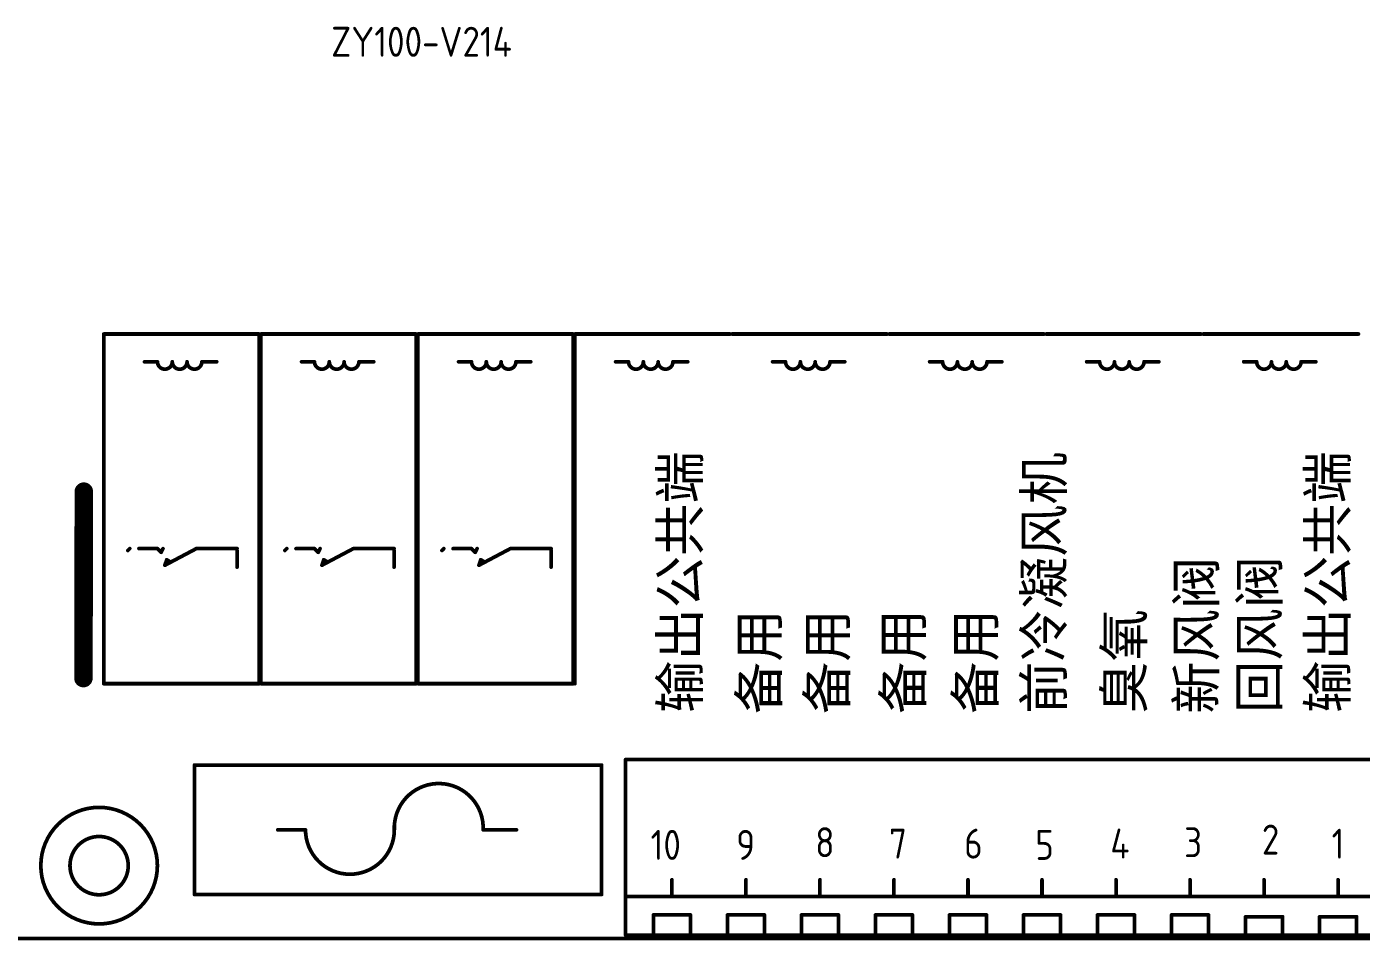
# Model space of a CAD drawing. Extents: x -87154 to -63886, y -546563 to -518689.
# Drawn here: x -71871 to -66552, y -528800 to -525157 of the extents above; entities that cross this region are included whole.
import ezdxf

# ---------------------------------------------------------------- set-up
doc = ezdxf.new("R2010")
doc.units = 0
doc.header["$LTSCALE"] = 1000
doc.header["$MEASUREMENT"] = 0
doc.linetypes.add('ACAD_ISO07W100', pattern=[3, 0, -3])
for name, color, linetype in [('BOTTOMSOLDER', 250, 'Continuous'), ('KEEPOUTLAYER', 250, 'Continuous'), ('MECHANICAL1', 251, 'Continuous'), ('TOPOVERLAY', 250, 'Continuous')]:
    doc.layers.add(name, color=color, linetype=linetype)
doc.styles.get("Standard").update_dxf_attribs({"font": 'gbenor.shx', "bigfont": 'gbcbig.shx'})
doc.styles.add('宋体', font='', dxfattribs={"width": 0.8})
doc.styles.get('宋体').set_extended_font_data('SimSun')

msp = doc.modelspace()

# ---------------------------------------------------------------- linework, layer by layer
at = {"layer": 'BOTTOMSOLDER', "color": 0, "linetype": 'Continuous'}
msp.add_line((-69271.6, -528792.3), (-69271.6, -528792.3), dxfattribs=at)
msp.add_line((-69271.6, -528792.3), (-69271.6, -528792.3), dxfattribs=at)
msp.add_line((-69271.6, -528792.3), (-69271.6, -528792.3), dxfattribs=at)
msp.add_line((-69271.6, -528792.3), (-69271.6, -528792.3), dxfattribs=at)
msp.add_line((-69271.6, -528792.3), (-69271.6, -528792.3), dxfattribs=at)
at = {"layer": 'KEEPOUTLAYER', "color": 0}
for points, const_width in [([(-71350.5, -528502, 1), (-71815.1, -528502, 1)], 14.8), ([(-71818.8, -528502, 1), (-71811.5, -528502, 1)], 7.38), ([(-71354.2, -528502, 1), (-71346.8, -528502, 1)], 7.38)]:
    msp.add_lwpolyline(points, format="xyb", close=True, dxfattribs=dict(at, const_width=const_width))
at = {"layer": 'KEEPOUTLAYER', "color": 0, "const_width": 14.8}
msp.add_lwpolyline([(-81084.5, -528792.3), (-64125.6, -528792.3)], dxfattribs=at)
at = {"layer": 'MECHANICAL1', "color": 0, "const_width": 73.8}
msp.add_lwpolyline([(-71645.2, -527754.3), (-71643.7, -527010.8)], dxfattribs=at)
at = {"layer": 'MECHANICAL1', "color": 0}
for points, const_width in [([(-71662.2, -527010.8, 1), (-71625.3, -527010.8, 1)], 36.9), ([(-71663.7, -527754.3, 1), (-71626.8, -527754.3, 1)], 36.9), ([(-71466.7, -528502, 1), (-71699, -528502, 1)], 14.8), ([(-71702.7, -528502, 1), (-71695.3, -528502, 1)], 7.38), ([(-71470.4, -528502, 1), (-71463, -528502, 1)], 7.38)]:
    msp.add_lwpolyline(points, format="xyb", close=True, dxfattribs=dict(at, const_width=const_width))
at = {"layer": 'TOPOVERLAY', "color": 0, "const_width": 7.38}
for points in [[(-71567.8, -526382.4, 1), (-71560.4, -526382.4, 1)], [(-71567.8, -526382.4, 1), (-71560.4, -526382.4, 1)], [(-70948.2, -526382.4, 1), (-70940.8, -526382.4, 1)], [(-70948.2, -526382.4, 1), (-70940.8, -526382.4, 1)], [(-70941.9, -526382.4, 1), (-70934.5, -526382.4, 1)], [(-70941.9, -526382.4, 1), (-70934.5, -526382.4, 1)], [(-70322.3, -526382.4, 1), (-70314.9, -526382.4, 1)], [(-70322.3, -526382.4, 1), (-70314.9, -526382.4, 1)], [(-70316, -526382.4, 1), (-70308.6, -526382.4, 1)], [(-70316, -526382.4, 1), (-70308.6, -526382.4, 1)], [(-69696.4, -526382.4, 1), (-69689, -526382.4, 1)], [(-69696.4, -526382.4, 1), (-69689, -526382.4, 1)], [(-69690.1, -526382.4, 1), (-69682.7, -526382.4, 1)], [(-69690.1, -526382.4, 1), (-69682.7, -526382.4, 1)], [(-69070.5, -526382.4, 1), (-69063.1, -526382.4, 1)], [(-69070.5, -526382.4, 1), (-69063.1, -526382.4, 1)], [(-69064.2, -526382.4, 1), (-69056.8, -526382.4, 1)], [(-69064.2, -526382.4, 1), (-69056.8, -526382.4, 1)], [(-68444.6, -526382.4, 1), (-68437.2, -526382.4, 1)], [(-68444.6, -526382.4, 1), (-68437.2, -526382.4, 1)], [(-68438.3, -526382.4, 1), (-68430.9, -526382.4, 1)], [(-68438.3, -526382.4, 1), (-68430.9, -526382.4, 1)], [(-67818.7, -526382.4, 1), (-67811.3, -526382.4, 1)], [(-67818.7, -526382.4, 1), (-67811.3, -526382.4, 1)], [(-67812.4, -526382.4, 1), (-67805, -526382.4, 1)], [(-67812.4, -526382.4, 1), (-67805, -526382.4, 1)], [(-67192.8, -526382.4, 1), (-67185.4, -526382.4, 1)], [(-67192.8, -526382.4, 1), (-67185.4, -526382.4, 1)], [(-67186.5, -526382.4, 1), (-67179.1, -526382.4, 1)], [(-67186.5, -526382.4, 1), (-67179.1, -526382.4, 1)], [(-66566.9, -526382.4, 1), (-66559.5, -526382.4, 1)], [(-66566.9, -526382.4, 1), (-66559.5, -526382.4, 1)], [(-71405.5, -526493.1, 1), (-71398.1, -526493.1, 1)], [(-71353.9, -526493.1, 1), (-71346.5, -526493.1, 1)], [(-71353.9, -526493.1, 1), (-71346.5, -526493.1, 1)], [(-71294.9, -526493.1, 1), (-71287.5, -526493.1, 1)], [(-71294.9, -526493.1, 1), (-71287.5, -526493.1, 1)], [(-71235.9, -526493.1, 1), (-71228.5, -526493.1, 1)], [(-71235.9, -526493.1, 1), (-71228.5, -526493.1, 1)], [(-71176.8, -526493.1, 1), (-71169.5, -526493.1, 1)], [(-71176.8, -526493.1, 1), (-71169.5, -526493.1, 1)], [(-71117.8, -526493.1, 1), (-71110.5, -526493.1, 1)], [(-70779.6, -526493.1, 1), (-70772.2, -526493.1, 1)], [(-70728, -526493.1, 1), (-70720.6, -526493.1, 1)], [(-70728, -526493.1, 1), (-70720.6, -526493.1, 1)], [(-70669, -526493.1, 1), (-70661.6, -526493.1, 1)], [(-70669, -526493.1, 1), (-70661.6, -526493.1, 1)], [(-70610, -526493.1, 1), (-70602.6, -526493.1, 1)], [(-70610, -526493.1, 1), (-70602.6, -526493.1, 1)], [(-70550.9, -526493.1, 1), (-70543.6, -526493.1, 1)], [(-70550.9, -526493.1, 1), (-70543.6, -526493.1, 1)], [(-70491.9, -526493.1, 1), (-70484.6, -526493.1, 1)], [(-70153.7, -526493.1, 1), (-70146.3, -526493.1, 1)], [(-70102.1, -526493.1, 1), (-70094.7, -526493.1, 1)], [(-70102.1, -526493.1, 1), (-70094.7, -526493.1, 1)], [(-70043.1, -526493.1, 1), (-70035.7, -526493.1, 1)], [(-70043.1, -526493.1, 1), (-70035.7, -526493.1, 1)], [(-69984.1, -526493.1, 1), (-69976.7, -526493.1, 1)], [(-69984.1, -526493.1, 1), (-69976.7, -526493.1, 1)], [(-69925, -526493.1, 1), (-69917.7, -526493.1, 1)], [(-69925, -526493.1, 1), (-69917.7, -526493.1, 1)], [(-69866, -526493.1, 1), (-69858.7, -526493.1, 1)], [(-69527.8, -526493.1, 1), (-69520.4, -526493.1, 1)], [(-69476.2, -526493.1, 1), (-69468.8, -526493.1, 1)], [(-69476.2, -526493.1, 1), (-69468.8, -526493.1, 1)], [(-69417.2, -526493.1, 1), (-69409.8, -526493.1, 1)], [(-69417.2, -526493.1, 1), (-69409.8, -526493.1, 1)], [(-69358.1, -526493.1, 1), (-69350.8, -526493.1, 1)], [(-69358.1, -526493.1, 1), (-69350.8, -526493.1, 1)], [(-69299.1, -526493.1, 1), (-69291.8, -526493.1, 1)], [(-69299.1, -526493.1, 1), (-69291.8, -526493.1, 1)], [(-69240.1, -526493.1, 1), (-69232.8, -526493.1, 1)], [(-68901.9, -526493.1, 1), (-68894.5, -526493.1, 1)], [(-68850.3, -526493.1, 1), (-68842.9, -526493.1, 1)], [(-68850.3, -526493.1, 1), (-68842.9, -526493.1, 1)], [(-68791.3, -526493.1, 1), (-68783.9, -526493.1, 1)], [(-68791.3, -526493.1, 1), (-68783.9, -526493.1, 1)], [(-68732.2, -526493.1, 1), (-68724.9, -526493.1, 1)], [(-68732.2, -526493.1, 1), (-68724.9, -526493.1, 1)], [(-68673.2, -526493.1, 1), (-68665.9, -526493.1, 1)], [(-68673.2, -526493.1, 1), (-68665.9, -526493.1, 1)], [(-68614.2, -526493.1, 1), (-68606.9, -526493.1, 1)], [(-68276, -526493.1, 1), (-68268.6, -526493.1, 1)], [(-68224.4, -526493.1, 1), (-68217, -526493.1, 1)], [(-68224.4, -526493.1, 1), (-68217, -526493.1, 1)], [(-68165.3, -526493.1, 1), (-68158, -526493.1, 1)], [(-68165.3, -526493.1, 1), (-68158, -526493.1, 1)], [(-68106.3, -526493.1, 1), (-68099, -526493.1, 1)], [(-68106.3, -526493.1, 1), (-68099, -526493.1, 1)], [(-68047.3, -526493.1, 1), (-68040, -526493.1, 1)], [(-68047.3, -526493.1, 1), (-68040, -526493.1, 1)], [(-67988.3, -526493.1, 1), (-67980.9, -526493.1, 1)], [(-67650.1, -526493.1, 1), (-67642.7, -526493.1, 1)], [(-67598.5, -526493.1, 1), (-67591.1, -526493.1, 1)], [(-67598.5, -526493.1, 1), (-67591.1, -526493.1, 1)], [(-67539.4, -526493.1, 1), (-67532.1, -526493.1, 1)], [(-67539.4, -526493.1, 1), (-67532.1, -526493.1, 1)], [(-67480.4, -526493.1, 1), (-67473.1, -526493.1, 1)], [(-67480.4, -526493.1, 1), (-67473.1, -526493.1, 1)], [(-67421.4, -526493.1, 1), (-67414.1, -526493.1, 1)], [(-67421.4, -526493.1, 1), (-67414.1, -526493.1, 1)], [(-67362.4, -526493.1, 1), (-67355, -526493.1, 1)], [(-67024.2, -526493.1, 1), (-67016.8, -526493.1, 1)], [(-66972.5, -526493.1, 1), (-66965.2, -526493.1, 1)], [(-66972.5, -526493.1, 1), (-66965.2, -526493.1, 1)], [(-66913.5, -526493.1, 1), (-66906.2, -526493.1, 1)], [(-66913.5, -526493.1, 1), (-66906.2, -526493.1, 1)], [(-66854.5, -526493.1, 1), (-66847.2, -526493.1, 1)], [(-66854.5, -526493.1, 1), (-66847.2, -526493.1, 1)], [(-66795.5, -526493.1, 1), (-66788.2, -526493.1, 1)], [(-66795.5, -526493.1, 1), (-66788.2, -526493.1, 1)], [(-66736.5, -526493.1, 1), (-66729.1, -526493.1, 1)], [(-71464.5, -527238, 1), (-71457.1, -527238, 1)], [(-71427.6, -527238, 1), (-71420.3, -527238, 1)], [(-71353.9, -527238, 1), (-71346.5, -527238, 1)], [(-71353.9, -527238, 1), (-71346.5, -527238, 1)], [(-71331.7, -527238, 1), (-71324.4, -527238, 1)], [(-71199, -527238, 1), (-71191.6, -527238, 1)], [(-71199, -527238, 1), (-71191.6, -527238, 1)], [(-71036.7, -527238, 1), (-71029.3, -527238, 1)], [(-70838.6, -527238, 1), (-70831.2, -527238, 1)], [(-70801.7, -527238, 1), (-70794.4, -527238, 1)], [(-70728, -527238, 1), (-70720.6, -527238, 1)], [(-70728, -527238, 1), (-70720.6, -527238, 1)], [(-70705.8, -527238, 1), (-70698.5, -527238, 1)], [(-70573.1, -527238, 1), (-70565.7, -527238, 1)], [(-70573.1, -527238, 1), (-70565.7, -527238, 1)], [(-70410.8, -527238, 1), (-70403.4, -527238, 1)], [(-70212.7, -527238, 1), (-70205.3, -527238, 1)], [(-70175.8, -527238, 1), (-70168.4, -527238, 1)], [(-70102.1, -527238, 1), (-70094.7, -527238, 1)], [(-70102.1, -527238, 1), (-70094.7, -527238, 1)], [(-70079.9, -527238, 1), (-70072.6, -527238, 1)], [(-69947.2, -527238, 1), (-69939.8, -527238, 1)], [(-69947.2, -527238, 1), (-69939.8, -527238, 1)], [(-69784.9, -527238, 1), (-69777.5, -527238, 1)], [(-71471.9, -527245.4, 1), (-71464.5, -527245.4, 1)], [(-71339.1, -527252.8, 1), (-71331.7, -527252.8, 1)], [(-71339.1, -527252.8, 1), (-71331.7, -527252.8, 1)], [(-71317, -527282.3, 1), (-71309.6, -527282.3, 1)], [(-71317, -527282.3, 1), (-71309.6, -527282.3, 1)], [(-71300.9, -527292, 1), (-71293.6, -527292, 1)], [(-71036.7, -527245.4, 1), (-71029.3, -527245.4, 1)], [(-70846, -527245.4, 1), (-70838.6, -527245.4, 1)], [(-70713.2, -527252.8, 1), (-70705.8, -527252.8, 1)], [(-70713.2, -527252.8, 1), (-70705.8, -527252.8, 1)], [(-70691.1, -527282.3, 1), (-70683.7, -527282.3, 1)], [(-70691.1, -527282.3, 1), (-70683.7, -527282.3, 1)], [(-70675, -527292, 1), (-70667.7, -527292, 1)], [(-70410.8, -527245.4, 1), (-70403.4, -527245.4, 1)], [(-70220.1, -527245.4, 1), (-70212.7, -527245.4, 1)], [(-70087.3, -527252.8, 1), (-70079.9, -527252.8, 1)], [(-70087.3, -527252.8, 1), (-70079.9, -527252.8, 1)], [(-70065.2, -527282.3, 1), (-70057.8, -527282.3, 1)], [(-70065.2, -527282.3, 1), (-70057.8, -527282.3, 1)], [(-70049.1, -527292, 1), (-70041.8, -527292, 1)], [(-69784.9, -527245.4, 1), (-69777.5, -527245.4, 1)], [(-71324.4, -527304.4, 1), (-71317, -527304.4, 1)], [(-71324.4, -527304.4, 1), (-71317, -527304.4, 1)], [(-71036.7, -527311.8, 1), (-71029.3, -527311.8, 1)], [(-70698.5, -527304.4, 1), (-70691.1, -527304.4, 1)], [(-70698.5, -527304.4, 1), (-70691.1, -527304.4, 1)], [(-70410.8, -527311.8, 1), (-70403.4, -527311.8, 1)], [(-70072.6, -527304.4, 1), (-70065.2, -527304.4, 1)], [(-70072.6, -527304.4, 1), (-70065.2, -527304.4, 1)], [(-69784.9, -527311.8, 1), (-69777.5, -527311.8, 1)], [(-71567.8, -527776.5, 1), (-71560.4, -527776.5, 1)], [(-71567.8, -527776.5, 1), (-71560.4, -527776.5, 1)], [(-70948.2, -527776.5, 1), (-70940.8, -527776.5, 1)], [(-70948.2, -527776.5, 1), (-70940.8, -527776.5, 1)], [(-70941.9, -527776.5, 1), (-70934.5, -527776.5, 1)], [(-70941.9, -527776.5, 1), (-70934.5, -527776.5, 1)], [(-70322.3, -527776.5, 1), (-70314.9, -527776.5, 1)], [(-70322.3, -527776.5, 1), (-70314.9, -527776.5, 1)], [(-70316, -527776.5, 1), (-70308.6, -527776.5, 1)], [(-70316, -527776.5, 1), (-70308.6, -527776.5, 1)], [(-69696.4, -527776.5, 1), (-69689, -527776.5, 1)], [(-69696.4, -527776.5, 1), (-69689, -527776.5, 1)], [(-69690.1, -527776.5, 1), (-69682.7, -527776.5, 1)], [(-69690.1, -527776.5, 1), (-69682.7, -527776.5, 1)], [(-69487.8, -528078.9, 1), (-69480.4, -528078.9, 1)], [(-69487.8, -528078.9, 1), (-69480.4, -528078.9, 1)], [(-71206.4, -528101, 1), (-71199, -528101, 1)], [(-71206.4, -528101, 1), (-71199, -528101, 1)], [(-69583.6, -528101, 1), (-69576.3, -528101, 1)], [(-69583.6, -528101, 1), (-69576.3, -528101, 1)], [(-70874.4, -528359.2, 1), (-70867.1, -528359.2, 1)], [(-70763.8, -528359.2, 1), (-70756.4, -528359.2, 1)], [(-70763.8, -528359.2, 1), (-70756.4, -528359.2, 1)], [(-70409.7, -528359.2, 1), (-70402.4, -528359.2, 1)], [(-70409.7, -528359.2, 1), (-70402.4, -528359.2, 1)], [(-70055.7, -528359.2, 1), (-70048.3, -528359.2, 1)], [(-70055.7, -528359.2, 1), (-70048.3, -528359.2, 1)], [(-69922.9, -528359.2, 1), (-69915.6, -528359.2, 1)], [(-69303.4, -528558.3, 1), (-69296, -528558.3, 1)], [(-69008.3, -528558.3, 1), (-69000.9, -528558.3, 1)], [(-68713.3, -528558.3, 1), (-68705.9, -528558.3, 1)], [(-68418.2, -528558.3, 1), (-68410.9, -528558.3, 1)], [(-68123.2, -528558.3, 1), (-68115.8, -528558.3, 1)], [(-67828.2, -528558.3, 1), (-67820.8, -528558.3, 1)], [(-67533.1, -528558.3, 1), (-67525.7, -528558.3, 1)], [(-67238.1, -528558.3, 1), (-67230.7, -528558.3, 1)], [(-66943, -528558.3, 1), (-66935.7, -528558.3, 1)], [(-66648, -528558.3, 1), (-66640.6, -528558.3, 1)], [(-71206.4, -528617.3, 1), (-71199, -528617.3, 1)], [(-71206.4, -528617.3, 1), (-71199, -528617.3, 1)], [(-69583.6, -528617.3, 1), (-69576.3, -528617.3, 1)], [(-69583.6, -528617.3, 1), (-69576.3, -528617.3, 1)], [(-69487.8, -528624.7, 1), (-69480.4, -528624.7, 1)], [(-69303.4, -528624.7, 1), (-69296, -528624.7, 1)], [(-69008.3, -528624.7, 1), (-69000.9, -528624.7, 1)], [(-68713.3, -528624.7, 1), (-68705.9, -528624.7, 1)], [(-68418.2, -528624.7, 1), (-68410.9, -528624.7, 1)], [(-68123.2, -528624.7, 1), (-68115.8, -528624.7, 1)], [(-67828.2, -528624.7, 1), (-67820.8, -528624.7, 1)], [(-67717.5, -528624.7, 1), (-67710.1, -528624.7, 1)], [(-67643.8, -528624.7, 1), (-67636.4, -528624.7, 1)], [(-67533.1, -528624.7, 1), (-67525.7, -528624.7, 1)], [(-67238.1, -528624.7, 1), (-67230.7, -528624.7, 1)], [(-66943, -528624.7, 1), (-66935.7, -528624.7, 1)], [(-66648, -528624.7, 1), (-66640.6, -528624.7, 1)], [(-69377.1, -528698.5, 1), (-69369.7, -528698.5, 1)], [(-69377.1, -528698.5, 1), (-69369.7, -528698.5, 1)], [(-69229.6, -528698.5, 1), (-69222.2, -528698.5, 1)], [(-69229.6, -528698.5, 1), (-69222.2, -528698.5, 1)], [(-69082.1, -528698.5, 1), (-69074.7, -528698.5, 1)], [(-69082.1, -528698.5, 1), (-69074.7, -528698.5, 1)], [(-68934.6, -528698.5, 1), (-68927.2, -528698.5, 1)], [(-68934.6, -528698.5, 1), (-68927.2, -528698.5, 1)], [(-68787, -528698.5, 1), (-68779.7, -528698.5, 1)], [(-68787, -528698.5, 1), (-68779.7, -528698.5, 1)], [(-68639.5, -528698.5, 1), (-68632.1, -528698.5, 1)], [(-68639.5, -528698.5, 1), (-68632.1, -528698.5, 1)], [(-68492, -528698.5, 1), (-68484.6, -528698.5, 1)], [(-68492, -528698.5, 1), (-68484.6, -528698.5, 1)], [(-68344.5, -528698.5, 1), (-68337.1, -528698.5, 1)], [(-68344.5, -528698.5, 1), (-68337.1, -528698.5, 1)], [(-68197, -528698.5, 1), (-68189.6, -528698.5, 1)], [(-68197, -528698.5, 1), (-68189.6, -528698.5, 1)], [(-68049.4, -528698.5, 1), (-68042.1, -528698.5, 1)], [(-68049.4, -528698.5, 1), (-68042.1, -528698.5, 1)], [(-67901.9, -528698.5, 1), (-67894.5, -528698.5, 1)], [(-67901.9, -528698.5, 1), (-67894.5, -528698.5, 1)], [(-67754.4, -528698.5, 1), (-67747, -528698.5, 1)], [(-67754.4, -528698.5, 1), (-67747, -528698.5, 1)], [(-67606.9, -528698.5, 1), (-67599.5, -528698.5, 1)], [(-67606.9, -528698.5, 1), (-67599.5, -528698.5, 1)], [(-67459.4, -528698.5, 1), (-67452, -528698.5, 1)], [(-67459.4, -528698.5, 1), (-67452, -528698.5, 1)], [(-67311.8, -528698.5, 1), (-67304.5, -528698.5, 1)], [(-67311.8, -528698.5, 1), (-67304.5, -528698.5, 1)], [(-67164.3, -528698.5, 1), (-67156.9, -528698.5, 1)], [(-67164.3, -528698.5, 1), (-67156.9, -528698.5, 1)], [(-67016.8, -528705.8, 1), (-67009.4, -528705.8, 1)], [(-67016.8, -528705.8, 1), (-67009.4, -528705.8, 1)], [(-66869.3, -528705.8, 1), (-66861.9, -528705.8, 1)], [(-66869.3, -528705.8, 1), (-66861.9, -528705.8, 1)], [(-66721.8, -528705.8, 1), (-66714.4, -528705.8, 1)], [(-66721.8, -528705.8, 1), (-66714.4, -528705.8, 1)], [(-66574.2, -528705.8, 1), (-66566.9, -528705.8, 1)], [(-66574.2, -528705.8, 1), (-66566.9, -528705.8, 1)], [(-69487.8, -528779.6, 1), (-69480.4, -528779.6, 1)], [(-69487.8, -528779.6, 1), (-69480.4, -528779.6, 1)], [(-69377.1, -528772.2, 1), (-69369.7, -528772.2, 1)], [(-69229.6, -528772.2, 1), (-69222.2, -528772.2, 1)], [(-69082.1, -528772.2, 1), (-69074.7, -528772.2, 1)], [(-68934.6, -528772.2, 1), (-68927.2, -528772.2, 1)], [(-68787, -528772.2, 1), (-68779.7, -528772.2, 1)], [(-68639.5, -528772.2, 1), (-68632.1, -528772.2, 1)], [(-68492, -528772.2, 1), (-68484.6, -528772.2, 1)], [(-68344.5, -528772.2, 1), (-68337.1, -528772.2, 1)], [(-68197, -528772.2, 1), (-68189.6, -528772.2, 1)], [(-68049.4, -528772.2, 1), (-68042.1, -528772.2, 1)], [(-67901.9, -528772.2, 1), (-67894.5, -528772.2, 1)], [(-67754.4, -528772.2, 1), (-67747, -528772.2, 1)], [(-67606.9, -528772.2, 1), (-67599.5, -528772.2, 1)], [(-67459.4, -528772.2, 1), (-67452, -528772.2, 1)], [(-67311.8, -528772.2, 1), (-67304.5, -528772.2, 1)], [(-67164.3, -528772.2, 1), (-67156.9, -528772.2, 1)], [(-67016.8, -528779.6, 1), (-67009.4, -528779.6, 1)], [(-66869.3, -528779.6, 1), (-66861.9, -528779.6, 1)], [(-66721.8, -528779.6, 1), (-66714.4, -528779.6, 1)], [(-66574.2, -528779.6, 1), (-66566.9, -528779.6, 1)]]:
    msp.add_lwpolyline(points, format="xyb", close=True, dxfattribs=at)
at = {"layer": 'TOPOVERLAY', "color": 0, "const_width": 14.8}
for points in [[(-71564.1, -526382.4), (-70944.5, -526382.4)], [(-71564.1, -527776.5), (-71564.1, -526382.4)], [(-70944.5, -527776.5), (-70944.5, -526382.4)], [(-70938.2, -527776.5), (-70938.2, -526382.4)], [(-70938.2, -526382.4), (-70318.6, -526382.4)], [(-70318.6, -527776.5), (-70318.6, -526382.4)], [(-70312.3, -526382.4), (-69692.7, -526382.4)], [(-70312.3, -527776.5), (-70312.3, -526382.4)], [(-69692.7, -527776.5), (-69692.7, -526382.4)], [(-69686.4, -527776.5), (-69686.4, -526382.4)], [(-69686.4, -526382.4), (-69066.8, -526382.4)], [(-69060.5, -526382.4), (-68440.9, -526382.4)], [(-68434.6, -526382.4), (-67815, -526382.4)], [(-67808.7, -526382.4), (-67189.1, -526382.4)], [(-67182.8, -526382.4), (-66563.2, -526382.4)], [(-71401.8, -526493.1), (-71350.2, -526493.1)], [(-71173.2, -526493.1), (-71114.2, -526493.1)], [(-70775.9, -526493.1), (-70724.3, -526493.1)], [(-70547.3, -526493.1), (-70488.2, -526493.1)], [(-70150, -526493.1), (-70098.4, -526493.1)], [(-69921.4, -526493.1), (-69862.3, -526493.1)], [(-69524.1, -526493.1), (-69472.5, -526493.1)], [(-69295.5, -526493.1), (-69236.4, -526493.1)], [(-68898.2, -526493.1), (-68846.6, -526493.1)], [(-68669.5, -526493.1), (-68610.5, -526493.1)], [(-68272.3, -526493.1), (-68220.7, -526493.1)], [(-68043.6, -526493.1), (-67984.6, -526493.1)], [(-67646.4, -526493.1), (-67594.8, -526493.1)], [(-67417.7, -526493.1), (-67358.7, -526493.1)], [(-67020.5, -526493.1), (-66968.9, -526493.1)], [(-66791.8, -526493.1), (-66732.8, -526493.1)], [(-71468.2, -527245.4), (-71460.8, -527238)], [(-71423.9, -527238), (-71350.2, -527238)], [(-71350.2, -527238), (-71335.4, -527252.8)], [(-71335.4, -527252.8), (-71328.1, -527238)], [(-71320.7, -527304.4), (-71195.3, -527238)], [(-71195.3, -527238), (-71033, -527238)], [(-70842.3, -527245.4), (-70834.9, -527238)], [(-70798, -527238), (-70724.3, -527238)], [(-70724.3, -527238), (-70709.5, -527252.8)], [(-70709.5, -527252.8), (-70702.2, -527238)], [(-70694.8, -527304.4), (-70569.4, -527238)], [(-70569.4, -527238), (-70407.1, -527238)], [(-70216.4, -527245.4), (-70209, -527238)], [(-70172.1, -527238), (-70098.4, -527238)], [(-70098.4, -527238), (-70083.6, -527252.8)], [(-70083.6, -527252.8), (-70076.2, -527238)], [(-70068.9, -527304.4), (-69943.5, -527238)], [(-69943.5, -527238), (-69781.2, -527238)], [(-71320.7, -527304.4), (-71313.3, -527282.3)], [(-71313.3, -527282.3), (-71297.3, -527292)], [(-71033, -527311.8), (-71033, -527245.4)], [(-70694.8, -527304.4), (-70687.4, -527282.3)], [(-70687.4, -527282.3), (-70671.4, -527292)], [(-70407.1, -527311.8), (-70407.1, -527245.4)], [(-70068.9, -527304.4), (-70061.5, -527282.3)], [(-70061.5, -527282.3), (-70045.4, -527292)], [(-69781.2, -527311.8), (-69781.2, -527245.4)], [(-71564.1, -527776.5), (-70944.5, -527776.5)], [(-70938.2, -527776.5), (-70318.6, -527776.5)], [(-70312.3, -527776.5), (-69692.7, -527776.5)], [(-69484.1, -528779.6), (-69484.1, -528078.9)], [(-69484.1, -528078.9), (-66459.9, -528078.9)], [(-71202.7, -528101), (-69580, -528101)], [(-71202.7, -528617.3), (-71202.7, -528101)], [(-69580, -528617.3), (-69580, -528101)], [(-70870.7, -528359.2), (-70760.1, -528359.2)], [(-70052, -528359.2), (-69919.2, -528359.2)], [(-69299.7, -528624.7), (-69299.7, -528558.3)], [(-69004.6, -528624.7), (-69004.6, -528558.3)], [(-68709.6, -528624.7), (-68709.6, -528558.3)], [(-68414.6, -528624.7), (-68414.6, -528558.3)], [(-68119.5, -528624.7), (-68119.5, -528558.3)], [(-67824.5, -528624.7), (-67824.5, -528558.3)], [(-67529.4, -528624.7), (-67529.4, -528558.3)], [(-67234.4, -528624.7), (-67234.4, -528558.3)], [(-66939.4, -528624.7), (-66939.4, -528558.3)], [(-66644.3, -528624.7), (-66644.3, -528558.3)], [(-71202.7, -528617.3), (-69580, -528617.3)], [(-69484.1, -528624.7), (-67640.1, -528624.7)], [(-67713.8, -528624.7), (-66459.9, -528624.7)], [(-69373.4, -528772.2), (-69373.4, -528698.5)], [(-69373.4, -528698.5), (-69225.9, -528698.5)], [(-69225.9, -528772.2), (-69225.9, -528698.5)], [(-69078.4, -528698.5), (-68930.9, -528698.5)], [(-69078.4, -528772.2), (-69078.4, -528698.5)], [(-68930.9, -528772.2), (-68930.9, -528698.5)], [(-68783.3, -528772.2), (-68783.3, -528698.5)], [(-68783.3, -528698.5), (-68635.8, -528698.5)], [(-68635.8, -528772.2), (-68635.8, -528698.5)], [(-68488.3, -528698.5), (-68340.8, -528698.5)], [(-68488.3, -528772.2), (-68488.3, -528698.5)], [(-68340.8, -528772.2), (-68340.8, -528698.5)], [(-68193.3, -528698.5), (-68045.8, -528698.5)], [(-68193.3, -528772.2), (-68193.3, -528698.5)], [(-68045.8, -528772.2), (-68045.8, -528698.5)], [(-67898.2, -528698.5), (-67750.7, -528698.5)], [(-67898.2, -528772.2), (-67898.2, -528698.5)], [(-67750.7, -528772.2), (-67750.7, -528698.5)], [(-67603.2, -528698.5), (-67455.7, -528698.5)], [(-67603.2, -528772.2), (-67603.2, -528698.5)], [(-67455.7, -528772.2), (-67455.7, -528698.5)], [(-67308.2, -528772.2), (-67308.2, -528698.5)], [(-67308.2, -528698.5), (-67160.6, -528698.5)], [(-67160.6, -528772.2), (-67160.6, -528698.5)], [(-67013.1, -528779.6), (-67013.1, -528705.8)], [(-67013.1, -528705.8), (-66865.6, -528705.8)], [(-66865.6, -528779.6), (-66865.6, -528705.8)], [(-66718.1, -528705.8), (-66570.6, -528705.8)], [(-66718.1, -528779.6), (-66718.1, -528705.8)], [(-66570.6, -528779.6), (-66570.6, -528705.8)], [(-69484.1, -528779.6), (-66459.9, -528779.6)]]:
    msp.add_lwpolyline(points, dxfattribs=at)
for points in [[(-71291.2, -526493.1, -1), (-71350.2, -526493.1)], [(-71232.2, -526493.1, -1), (-71291.2, -526493.1)], [(-71173.2, -526493.1, -1), (-71232.2, -526493.1)], [(-70665.3, -526493.1, -1), (-70724.3, -526493.1)], [(-70606.3, -526493.1, -1), (-70665.3, -526493.1)], [(-70547.3, -526493.1, -1), (-70606.3, -526493.1)], [(-70039.4, -526493.1, -1), (-70098.4, -526493.1)], [(-69980.4, -526493.1, -1), (-70039.4, -526493.1)], [(-69921.4, -526493.1, -1), (-69980.4, -526493.1)], [(-69413.5, -526493.1, -1), (-69472.5, -526493.1)], [(-69354.5, -526493.1, -1), (-69413.5, -526493.1)], [(-69295.5, -526493.1, -1), (-69354.5, -526493.1)], [(-68787.6, -526493.1, -1), (-68846.6, -526493.1)], [(-68728.6, -526493.1, -1), (-68787.6, -526493.1)], [(-68669.5, -526493.1, -1), (-68728.6, -526493.1)], [(-68161.7, -526493.1, -1), (-68220.7, -526493.1)], [(-68102.7, -526493.1, -1), (-68161.7, -526493.1)], [(-68043.6, -526493.1, -1), (-68102.7, -526493.1)], [(-67535.8, -526493.1, -1), (-67594.8, -526493.1)], [(-67476.7, -526493.1, -1), (-67535.8, -526493.1)], [(-67417.7, -526493.1, -1), (-67476.7, -526493.1)], [(-66909.9, -526493.1, -1), (-66968.9, -526493.1)], [(-66850.8, -526493.1, -1), (-66909.9, -526493.1)], [(-66791.8, -526493.1, -1), (-66850.8, -526493.1)], [(-70406.1, -528359.2, -1.042534), (-70052, -528359.2)], [(-70406.1, -528359.2, -1), (-70760.1, -528359.2)]]:
    msp.add_lwpolyline(points, format="xyb", dxfattribs=at)

# ---------------------------------------------------------------- texts
at = {"linetype": 'ACAD_ISO07W100', "style": '宋体'}
for s, p in [('输出公共端', (-69191.7, -527893.2)), ('输出公共端', (-66610.5, -527893.2)), ('回风阀', (-66882.5, -527893.2))]:
    msp.add_text(s, height=153, rotation=90, dxfattribs=at).set_placement(p)
at = {"color": 7, "linetype": 'ACAD_ISO07W100', "style": '宋体'}
for s, p in [('前冷凝风机', (-67740.9, -527897.1)), ('新风阀', (-67133.9, -527896.8)), ('臭氧', (-67421.9, -527896.8)), ('备用', (-68876.5, -527897.8)), ('备用', (-68605.1, -527897.8)), ('备用', (-68302.3, -527897.1)), ('备用', (-68014.3, -527897.1))]:
    msp.add_text(s, height=153, rotation=90, dxfattribs=at).set_placement(p)
at = {"layer": 'TOPOVERLAY', "color": 0}
for s, height, p in [('ZY100-V214', 119.49, (-70658, -525277)), ('8', 119.5, (-68728.3, -528468.5)), ('3', 119.5, (-67258, -528468.5)), ('2', 119.5, (-66948.2, -528458)), ('10', 119.49, (-69384.6, -528479)), ('9', 119.5, (-69043.3, -528479)), ('7', 119.5, (-68434.2, -528473.8)), ('6', 119.5, (-68134.9, -528473.8)), ('5', 119.5, (-67851.4, -528479)), ('4', 119.5, (-67552.1, -528473.8)), ('1 ', 119.49, (-66670.2, -528474.3))]:
    msp.add_text(s, height=height, dxfattribs=at).set_placement(p)

doc.saveas('drawing.dxf')
